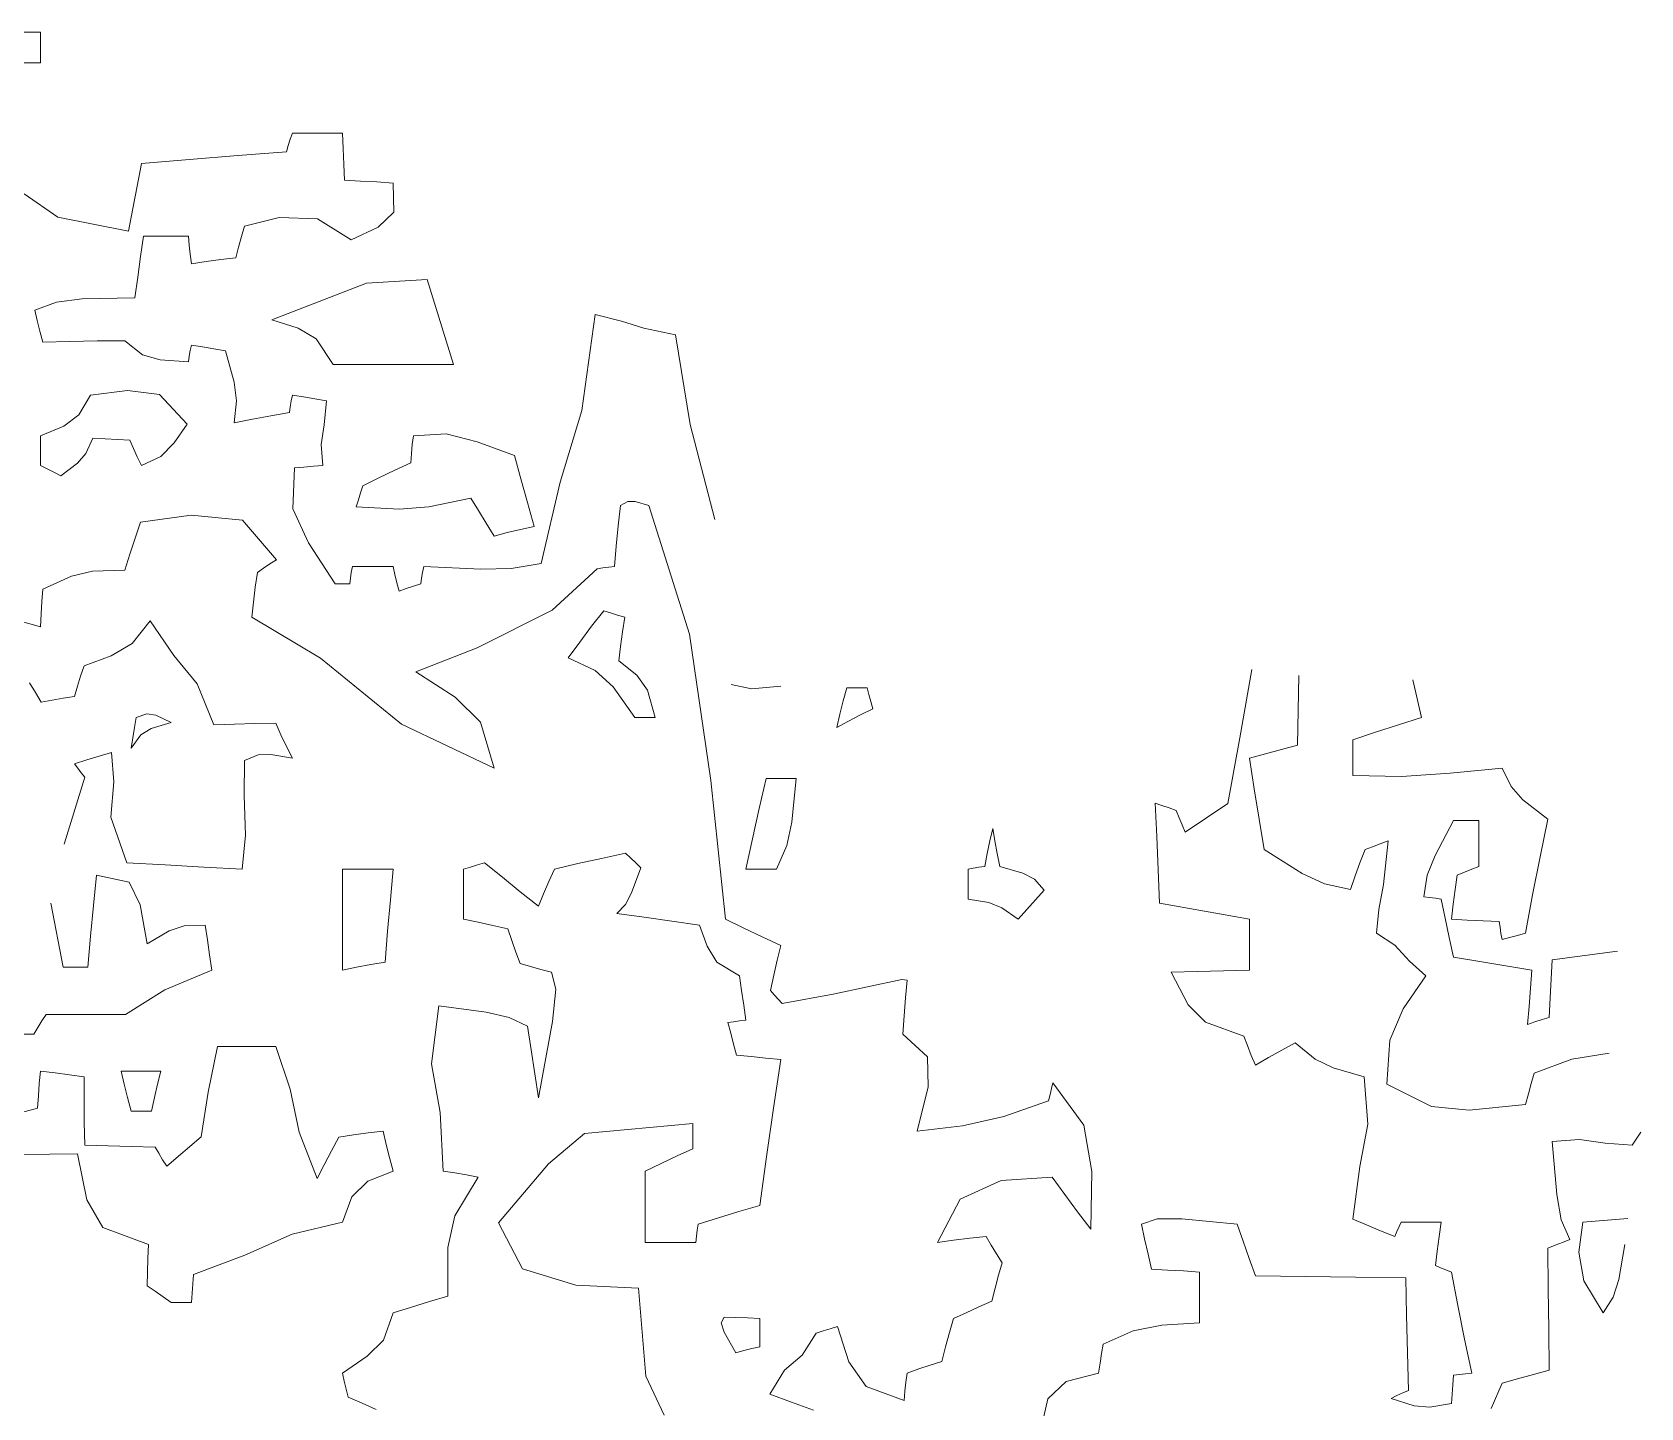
# Model space of a CAD drawing. Header units: millimetres. Extents: x 19901 to 59163, y 13732 to 30178.
# Drawn here: x 29835.7 to 30040.3, y 19785.6 to 19960.6 of the extents above; entities that cross this region are included whole.
import ezdxf

# ---------------------------------------------------------------- set-up
doc = ezdxf.new("R2010")
doc.units = ezdxf.units.MM
doc.layers.add('Verde', color=86, linetype='Continuous', lineweight=5)

msp = doc.modelspace()

# ---------------------------------------------------------------- linework, layer by layer
at = {"layer": 'Verde', "linetype": 'Continuous'}
for p, q in [((29834.53, 19960.57), (29836.72, 19960.57)), ((29836.72, 19960.57), (29836.72, 19959.28)), ((29836.72, 19959.28), (29836.72, 19957.98)), ((29836.72, 19957.98), (29836.72, 19956.69)), ((29836.72, 19956.69), (29834.59, 19956.69)), ((29868.22, 19946.16), (29868.48, 19946.97)), ((29868.48, 19946.97), (29868.75, 19947.74)), ((29868.75, 19947.74), (29870.87, 19947.74)), ((29870.87, 19947.74), (29873, 19947.74)), ((29873, 19947.74), (29875.12, 19947.74)), ((29875.12, 19947.74), (29875.21, 19945.77)), ((29861.83, 19944.87), (29868.01, 19945.34)), ((29868.01, 19945.34), (29868.22, 19946.16)), ((29875.21, 19945.77), (29875.3, 19943.76)), ((29848.99, 19941), (29849.55, 19943.86)), ((29849.55, 19943.86), (29855.67, 19944.38)), ((29855.67, 19944.38), (29861.83, 19944.87)), ((29875.3, 19943.76), (29875.4, 19941.74)), ((29848.44, 19938.13), (29848.99, 19941)), ((29875.4, 19941.74), (29877.43, 19941.64)), ((29877.43, 19941.64), (29879.49, 19941.52)), ((29879.49, 19941.52), (29881.58, 19941.37)), ((29881.58, 19941.37), (29881.67, 19937.67)), ((29834.63, 19940), (29838.93, 19937.04)), ((29838.93, 19937.04), (29847.89, 19935.27)), ((29847.89, 19935.27), (29848.44, 19938.13)), ((29867.08, 19937), (29862.66, 19935.92)), ((29871.93, 19936.84), (29867.08, 19937)), ((29876.23, 19934.17), (29871.93, 19936.84)), ((29881.67, 19937.67), (29879.65, 19935.77)), ((29862.66, 19935.92), (29862.29, 19934.6)), ((29879.65, 19935.77), (29876.23, 19934.17)), ((29849.82, 19934.63), (29849.45, 19932.04)), ((29851.7, 19934.63), (29849.82, 19934.63)), ((29853.61, 19934.63), (29851.7, 19934.63)), ((29855.55, 19934.63), (29853.61, 19934.63)), ((29855.64, 19933.49), (29855.55, 19934.63)), ((29855.76, 19932.32), (29855.64, 19933.49)), ((29861.92, 19933.24), (29861.55, 19931.86)), ((29862.29, 19934.6), (29861.92, 19933.24)), ((29849.45, 19932.04), (29849.09, 19929.43)), ((29855.92, 19931.12), (29855.76, 19932.32)), ((29857.77, 19931.39), (29855.92, 19931.12)), ((29859.64, 19931.65), (29857.77, 19931.39)), ((29861.55, 19931.86), (29859.64, 19931.65)), ((29849.09, 19929.43), (29848.72, 19926.78)), ((29866.16, 19924.01), (29878.18, 19928.64)), ((29878.18, 19928.64), (29885.91, 19929.1)), ((29885.91, 19929.1), (29889.24, 19918.29)), ((29842.03, 19926.66), (29838.73, 19926.25)), ((29848.72, 19926.78), (29842.03, 19926.66)), ((29838.73, 19926.25), (29835.98, 19925.21)), ((29835.98, 19925.21), (29836.28, 19923.89)), ((29905.58, 19912.47), (29907.25, 19924.66)), ((29907.25, 19924.66), (29910.62, 19923.84)), ((29836.28, 19923.89), (29836.63, 19922.53)), ((29836.63, 19922.53), (29836.99, 19921.15)), ((29869.49, 19922.94), (29866.16, 19924.01)), ((29871.77, 19921.58), (29869.49, 19922.94)), ((29910.62, 19923.84), (29913.44, 19922.95)), ((29913.44, 19922.95), (29917.49, 19922.07)), ((29836.99, 19921.15), (29840.44, 19921.24)), ((29840.44, 19921.24), (29843.92, 19921.31)), ((29843.92, 19921.31), (29847.42, 19921.33)), ((29847.42, 19921.33), (29849.67, 19919.53)), ((29855.76, 19920.11), (29855.92, 19920.78)), ((29855.92, 19920.78), (29857.33, 19920.57)), ((29857.33, 19920.57), (29858.78, 19920.31)), ((29873.92, 19918.29), (29871.77, 19921.58)), ((29917.49, 19922.07), (29919.36, 19910.69)), ((29849.67, 19919.53), (29851.94, 19918.92)), ((29851.94, 19918.92), (29855.55, 19918.66)), ((29855.55, 19918.66), (29855.64, 19919.39)), ((29855.64, 19919.39), (29855.76, 19920.11)), ((29858.78, 19920.31), (29860.26, 19920.04)), ((29860.26, 19920.04), (29861.34, 19916.07)), ((29879, 19918.29), (29873.92, 19918.29)), ((29884.1, 19918.29), (29879, 19918.29)), ((29889.24, 19918.29), (29884.1, 19918.29)), ((29841.6, 19911.9), (29843.09, 19914.41)), ((29843.09, 19914.41), (29847.79, 19914.99)), ((29847.79, 19914.99), (29851.83, 19914.5)), ((29851.83, 19914.5), (29855.36, 19910.72)), ((29861.34, 19916.07), (29861.63, 19913.7)), ((29868.59, 19913.67), (29868.75, 19914.41)), ((29868.75, 19914.41), (29870.16, 19914.2)), ((29861.63, 19913.7), (29861.36, 19910.9)), ((29866.01, 19911.8), (29868.38, 19912.19)), ((29868.38, 19912.19), (29868.48, 19912.93)), ((29868.48, 19912.93), (29868.59, 19913.67)), ((29870.16, 19914.2), (29871.61, 19913.94)), ((29871.61, 19913.94), (29873.09, 19913.67)), ((29873.09, 19913.67), (29872.8, 19910.62)), ((29902.82, 19903.33), (29905.58, 19912.47)), ((29836.72, 19909.24), (29839.68, 19910.46)), ((29839.68, 19910.46), (29841.6, 19911.9)), ((29855.36, 19910.72), (29853.73, 19908.33)), ((29861.36, 19910.9), (29863.68, 19911.36)), ((29863.68, 19911.36), (29866.01, 19911.8)), ((29872.8, 19910.62), (29872.42, 19908.14)), ((29919.36, 19910.69), (29922.49, 19898.59)), ((29836.72, 19908.01), (29836.72, 19909.24)), ((29843.36, 19908.96), (29842.47, 19907)), ((29844.93, 19908.87), (29843.36, 19908.96)), ((29846.5, 19908.78), (29844.93, 19908.87)), ((29848.07, 19908.69), (29846.5, 19908.78)), ((29848.54, 19907.64), (29848.07, 19908.69)), ((29853.73, 19908.33), (29852.04, 19906.61)), ((29872.42, 19908.14), (29872.63, 19905.45)), ((29883.89, 19907), (29884.01, 19908.13)), ((29884.01, 19908.13), (29884.17, 19909.24)), ((29884.17, 19909.24), (29888.31, 19909.48)), ((29888.31, 19909.48), (29892.24, 19908.48)), ((29892.24, 19908.48), (29897, 19906.75)), ((29836.72, 19906.74), (29836.72, 19908.01)), ((29836.72, 19905.45), (29836.72, 19906.74)), ((29842.47, 19907), (29841.42, 19905.75)), ((29849.02, 19906.56), (29848.54, 19907.64)), ((29849.55, 19905.45), (29849.02, 19906.56)), ((29852.04, 19906.61), (29849.55, 19905.45)), ((29883.8, 19905.82), (29883.89, 19907)), ((29897, 19906.75), (29897.83, 19903.77)), ((29837.55, 19905.06), (29836.72, 19905.45)), ((29838.4, 19904.62), (29837.55, 19905.06)), ((29839.3, 19904.16), (29838.4, 19904.62)), ((29841.42, 19905.75), (29839.3, 19904.16)), ((29869.03, 19905.18), (29868.79, 19899.95)), ((29870.23, 19905.27), (29869.03, 19905.18)), ((29871.43, 19905.36), (29870.23, 19905.27)), ((29872.63, 19905.45), (29871.43, 19905.36)), ((29879.74, 19903.88), (29881.77, 19904.87)), ((29881.77, 19904.87), (29883.8, 19905.82)), ((29877.15, 19901.11), (29877.43, 19902.01)), ((29877.43, 19902.01), (29877.7, 19902.87)), ((29877.7, 19902.87), (29879.74, 19903.88)), ((29897.83, 19903.77), (29898.66, 19900.74)), ((29900.41, 19892.99), (29902.82, 19903.33)), ((29868.79, 19899.95), (29870.8, 19895.63)), ((29876.87, 19900.19), (29877.15, 19901.11)), ((29882.34, 19899.93), (29876.87, 19900.19)), ((29886.12, 19900.21), (29882.34, 19899.93)), ((29891.46, 19901.3), (29886.12, 19900.21)), ((29892.41, 19899.73), (29891.46, 19901.3)), ((29898.66, 19900.74), (29899.49, 19897.7)), ((29910.48, 19900.38), (29910.2, 19897.79)), ((29911.41, 19900.87), (29910.48, 19900.38)), ((29912.34, 19900.87), (29911.41, 19900.87)), ((29914.08, 19900.38), (29912.34, 19900.87)), ((29919.28, 19884.03), (29914.08, 19900.38)), ((29849.45, 19898.25), (29848.74, 19896.22)), ((29855.86, 19899.16), (29849.45, 19898.25)), ((29862.41, 19898.51), (29855.86, 19899.16)), ((29866.72, 19893.45), (29862.41, 19898.51)), ((29893.4, 19898.13), (29892.41, 19899.73)), ((29894.41, 19896.5), (29893.4, 19898.13)), ((29848.74, 19896.22), (29848.07, 19894.19)), ((29896.08, 19896.93), (29894.41, 19896.5)), ((29897.76, 19897.33), (29896.08, 19896.93)), ((29899.49, 19897.7), (29897.76, 19897.33)), ((29910.2, 19897.79), (29909.95, 19895.21)), ((29848.07, 19894.19), (29847.42, 19892.16)), ((29870.8, 19895.63), (29874.2, 19890.41)), ((29909.95, 19895.21), (29909.74, 19892.62)), ((29843.34, 19892.01), (29840.64, 19891.39)), ((29847.42, 19892.16), (29843.34, 19892.01)), ((29864.04, 19890.01), (29864.32, 19891.88)), ((29864.32, 19891.88), (29865.08, 19892.43)), ((29865.08, 19892.43), (29865.89, 19892.96)), ((29865.89, 19892.96), (29866.72, 19893.45)), ((29876.14, 19891.14), (29876.25, 19891.88)), ((29876.25, 19891.88), (29876.41, 19892.62)), ((29876.41, 19892.62), (29878.1, 19892.62)), ((29878.1, 19892.62), (29879.83, 19892.62)), ((29879.83, 19892.62), (29881.58, 19892.62)), ((29881.58, 19892.62), (29881.79, 19891.6)), ((29885.19, 19891.14), (29885.3, 19891.88)), ((29885.3, 19891.88), (29885.46, 19892.62)), ((29885.46, 19892.62), (29892.72, 19892.27)), ((29892.72, 19892.27), (29896.6, 19892.36)), ((29896.6, 19892.36), (29900.41, 19892.99)), ((29907.52, 19892.34), (29901.79, 19887.08)), ((29908.26, 19892.44), (29907.52, 19892.34)), ((29909, 19892.53), (29908.26, 19892.44)), ((29909.74, 19892.62), (29909, 19892.53)), ((29836.99, 19889.76), (29836.9, 19888.19)), ((29840.64, 19891.39), (29836.99, 19889.76)), ((29863.79, 19888.09), (29864.04, 19890.01)), ((29874.2, 19890.41), (29874.78, 19890.41)), ((29874.78, 19890.41), (29875.4, 19890.41)), ((29875.4, 19890.41), (29876.04, 19890.41)), ((29876.04, 19890.41), (29876.14, 19891.14)), ((29881.79, 19891.6), (29882.05, 19890.56)), ((29882.05, 19890.56), (29882.32, 19889.48)), ((29882.32, 19889.48), (29883.24, 19889.83)), ((29883.24, 19889.83), (29884.17, 19890.13)), ((29884.17, 19890.13), (29885.09, 19890.41)), ((29885.09, 19890.41), (29885.19, 19891.14)), ((29836.9, 19888.19), (29836.81, 19886.59)), ((29863.58, 19886.16), (29863.79, 19888.09)), ((29836.72, 19884.96), (29832.36, 19886.16)), ((29836.81, 19886.59), (29836.72, 19884.96)), ((29848.37, 19882.82), (29850.66, 19885.7)), ((29850.66, 19885.7), (29853.66, 19881.29)), ((29872.33, 19880.96), (29863.58, 19886.16)), ((29901.79, 19887.08), (29892.27, 19882.29)), ((29906.81, 19885.02), (29908.35, 19886.99)), ((29908.35, 19886.99), (29909.21, 19886.71)), ((29909.21, 19886.71), (29910.11, 19886.44)), ((29910.11, 19886.44), (29911.03, 19886.16)), ((29911.03, 19886.16), (29910.76, 19884.31)), ((29905.31, 19883.02), (29906.81, 19885.02)), ((29910.76, 19884.31), (29910.5, 19882.47)), ((29921.98, 19865.4), (29919.28, 19884.03)), ((29845.7, 19881.25), (29848.37, 19882.82)), ((29892.27, 19882.29), (29884.44, 19879.24)), ((29903.83, 19880.99), (29905.31, 19883.02)), ((29910.5, 19882.47), (29910.29, 19880.62)), ((29841.82, 19878.68), (29842.25, 19879.97)), ((29842.25, 19879.97), (29845.7, 19881.25)), ((29853.66, 19881.29), (29856.63, 19877.7)), ((29882.64, 19872.59), (29872.33, 19880.96)), ((29907.26, 19879.38), (29903.83, 19880.99)), ((29910.29, 19880.62), (29912.56, 19878.79)), ((29990.79, 19879.51), (29989.27, 19870.83)), ((29835.33, 19877.85), (29836.07, 19876.62)), ((29841.05, 19876.1), (29841.43, 19877.39)), ((29841.43, 19877.39), (29841.82, 19878.68)), ((29856.63, 19877.7), (29858.78, 19872.5)), ((29884.44, 19879.24), (29889.45, 19876.01)), ((29909.57, 19877.31), (29907.26, 19879.38)), ((29912.56, 19878.79), (29913.94, 19876.91)), ((29924.55, 19877.6), (29927.15, 19877.05)), ((29927.15, 19877.05), (29930.88, 19877.39)), ((29996.61, 19869.91), (29996.79, 19878.78)), ((30011.28, 19878.2), (30012.4, 19873.42)), ((29836.07, 19876.62), (29836.81, 19875.36)), ((29836.81, 19875.36), (29838.2, 19875.63)), ((29838.2, 19875.63), (29839.6, 19875.89)), ((29839.6, 19875.89), (29841.05, 19876.1)), ((29889.45, 19876.01), (29892.67, 19872.83)), ((29912.32, 19873.42), (29909.57, 19877.31)), ((29913.94, 19876.91), (29914.91, 19873.42)), ((29938.38, 19873.85), (29938.82, 19875.54)), ((29938.82, 19875.54), (29939.28, 19877.2)), ((29939.28, 19877.2), (29940.11, 19877.2)), ((29940.11, 19877.2), (29940.97, 19877.2)), ((29940.97, 19877.2), (29941.87, 19877.2)), ((29941.87, 19877.2), (29942.08, 19876.35)), ((29942.08, 19876.35), (29942.33, 19875.45)), ((29942.33, 19875.45), (29942.6, 19874.53)), ((29848.65, 19872.13), (29848.9, 19873.42)), ((29848.9, 19873.42), (29850.23, 19873.89)), ((29850.23, 19873.89), (29851.38, 19873.72)), ((29851.38, 19873.72), (29853.33, 19872.77)), ((29913.16, 19873.42), (29912.32, 19873.42)), ((29914.01, 19873.42), (29913.16, 19873.42)), ((29914.91, 19873.42), (29914.01, 19873.42)), ((29937.99, 19872.13), (29938.38, 19873.85)), ((29941.04, 19873.76), (29939.49, 19872.95)), ((29942.6, 19874.53), (29941.04, 19873.76)), ((30012.4, 19873.42), (30009.45, 19872.49)), ((29848.44, 19870.83), (29848.65, 19872.13)), ((29850.81, 19872.04), (29849.49, 19871.2)), ((29853.33, 19872.77), (29850.81, 19872.04)), ((29858.78, 19872.5), (29861.37, 19872.59)), ((29861.37, 19872.59), (29863.98, 19872.65)), ((29863.98, 19872.65), (29866.63, 19872.68)), ((29866.63, 19872.68), (29867.3, 19871.2)), ((29894.41, 19866.96), (29882.64, 19872.59)), ((29892.67, 19872.83), (29894.41, 19866.96)), ((29939.49, 19872.95), (29937.99, 19872.13)), ((30006.52, 19871.55), (30003.63, 19870.56)), ((30009.45, 19872.49), (30006.52, 19871.55)), ((29849.49, 19871.2), (29848.25, 19869.54)), ((29848.25, 19869.54), (29848.44, 19870.83)), ((29867.3, 19871.2), (29868.01, 19869.73)), ((29868.01, 19869.73), (29868.75, 19868.25)), ((29989.27, 19870.83), (29987.76, 19862.47)), ((29992.55, 19868.8), (29994.58, 19869.36)), ((29994.58, 19869.36), (29996.61, 19869.91)), ((30003.63, 19870.56), (30003.63, 19869.08)), ((29842.62, 19868.04), (29841.05, 19867.51)), ((29841.05, 19867.51), (29841.45, 19866.96)), ((29844.19, 19868.52), (29842.62, 19868.04)), ((29845.76, 19868.99), (29844.19, 19868.52)), ((29846.04, 19865.25), (29845.76, 19868.99)), ((29862.66, 19867.97), (29862.63, 19863.5)), ((29864.42, 19868.66), (29862.66, 19867.97)), ((29866, 19868.73), (29864.42, 19868.66)), ((29868.75, 19868.25), (29866, 19868.73)), ((29990.52, 19868.25), (29992.55, 19868.8)), ((29991.1, 19864.37), (29990.52, 19868.25)), ((30003.63, 19869.08), (30003.63, 19867.58)), ((30003.63, 19867.58), (30003.63, 19866.03)), ((29842.35, 19865.85), (29839.72, 19857.32)), ((29841.45, 19866.96), (29841.89, 19866.4)), ((29841.89, 19866.4), (29842.35, 19865.85)), ((29845.64, 19860.73), (29846.04, 19865.25)), ((29923.86, 19847.76), (29921.98, 19865.4)), ((29928.14, 19861.85), (29929.03, 19865.67)), ((29929.03, 19865.67), (29930.26, 19865.67)), ((29930.26, 19865.67), (29931.53, 19865.67)), ((29931.53, 19865.67), (29932.82, 19865.67)), ((29932.82, 19865.67), (29932.29, 19860.13)), ((30003.63, 19866.03), (30009.83, 19865.9)), ((30009.83, 19865.9), (30016.01, 19866.35)), ((30016.01, 19866.35), (30022.64, 19866.96)), ((30022.64, 19866.96), (30023.78, 19864.63)), ((29862.63, 19863.5), (29862.78, 19858.47)), ((29991.72, 19860.5), (29991.1, 19864.37)), ((30023.78, 19864.63), (30025.29, 19862.95)), ((29927.28, 19858), (29928.14, 19861.85)), ((29978.52, 19862.53), (29978.7, 19858.28)), ((29979.37, 19862.25), (29978.52, 19862.53)), ((29980.27, 19861.95), (29979.37, 19862.25)), ((29981.19, 19861.6), (29980.27, 19861.95)), ((29981.56, 19860.68), (29981.19, 19861.6)), ((29987.76, 19862.47), (29982.3, 19858.83)), ((30025.29, 19862.95), (30028.46, 19860.5)), ((29847.7, 19854.96), (29845.64, 19860.73)), ((29932.29, 19860.13), (29931.65, 19857.14)), ((29957.47, 19857.72), (29957.84, 19859.3)), ((29957.84, 19859.3), (29958.12, 19857.72)), ((29981.93, 19859.76), (29981.56, 19860.68)), ((29982.3, 19858.83), (29981.93, 19859.76)), ((29992.36, 19856.62), (29991.72, 19860.5)), ((30016.46, 19860.31), (30014.1, 19855.89)), ((30017.5, 19860.31), (30016.46, 19860.31)), ((30018.58, 19860.31), (30017.5, 19860.31)), ((30019.69, 19860.31), (30018.58, 19860.31)), ((30019.69, 19858.37), (30019.69, 19860.31)), ((30028.46, 19860.5), (30027.47, 19855.69)), ((29862.78, 19858.47), (29862.38, 19854.13)), ((29926.45, 19854.13), (29927.28, 19858)), ((29931.65, 19857.14), (29930.33, 19854.13)), ((29957.12, 19856.13), (29957.47, 19857.72)), ((29958.12, 19857.72), (29958.42, 19856.13)), ((29978.7, 19858.28), (29978.88, 19854.03)), ((30006.15, 19856.99), (30005.2, 19856.62)), ((30007.14, 19857.36), (30006.15, 19856.99)), ((30008.15, 19857.73), (30007.14, 19857.36)), ((30007.56, 19852.2), (30008.15, 19857.73)), ((30019.69, 19856.43), (30019.69, 19858.37)), ((29852.59, 19854.68), (29847.7, 19854.96)), ((29892.29, 19854.68), (29893.21, 19854.96)), ((29893.21, 19854.96), (29895.46, 19853.11)), ((29905.06, 19854.84), (29908.08, 19855.51)), ((29908.08, 19855.51), (29911.12, 19856.16)), ((29911.12, 19856.16), (29911.77, 19855.58)), ((29911.77, 19855.58), (29912.42, 19854.95)), ((29912.42, 19854.95), (29913.06, 19854.31)), ((29956.82, 19854.49), (29957.12, 19856.13)), ((29958.42, 19856.13), (29958.76, 19854.49)), ((29997.2, 19853.6), (29992.36, 19856.62)), ((30004.55, 19854.95), (30003.93, 19853.27)), ((30005.2, 19856.62), (30004.55, 19854.95)), ((30014.1, 19855.89), (30013.12, 19853.38)), ((30019.69, 19854.49), (30019.69, 19856.43)), ((30027.47, 19855.69), (30026.52, 19850.87)), ((29843.45, 19849.51), (29843.82, 19853.39)), ((29843.82, 19853.39), (29847.98, 19852.47)), ((29857.49, 19854.4), (29852.59, 19854.68)), ((29862.38, 19854.13), (29857.49, 19854.4)), ((29875.12, 19854.13), (29877.25, 19854.13)), ((29875.12, 19849.88), (29875.12, 19854.13)), ((29877.25, 19854.13), (29879.39, 19854.13)), ((29879.39, 19854.13), (29881.58, 19854.13)), ((29881.58, 19854.13), (29881.22, 19850.22)), ((29890.54, 19854.13), (29891.39, 19854.4)), ((29890.54, 19852), (29890.54, 19854.13)), ((29891.39, 19854.4), (29892.29, 19854.68)), ((29895.46, 19853.11), (29897.74, 19851.26)), ((29901.36, 19852.56), (29902.08, 19854.13)), ((29902.08, 19854.13), (29905.06, 19854.84)), ((29913.06, 19854.31), (29911.9, 19851.14)), ((29927.74, 19854.13), (29926.45, 19854.13)), ((29929.03, 19854.13), (29927.74, 19854.13)), ((29930.33, 19854.13), (29929.03, 19854.13)), ((29954.7, 19854.13), (29955.37, 19854.28)), ((29954.7, 19852.9), (29954.7, 19854.13)), ((29954.7, 19851.63), (29954.7, 19852.9)), ((29955.37, 19854.28), (29956.09, 19854.4)), ((29956.09, 19854.4), (29956.82, 19854.49)), ((29958.76, 19854.49), (29961.68, 19853.64)), ((29961.68, 19853.64), (29963.14, 19852.85)), ((29963.14, 19852.85), (29964.39, 19851.45)), ((29978.88, 19854.03), (29979.07, 19849.79)), ((30000.05, 19852.28), (29997.2, 19853.6)), ((30003.93, 19853.27), (30003.35, 19851.54)), ((30013.12, 19853.38), (30012.67, 19850.62)), ((30016.65, 19851.54), (30016.92, 19853.39)), ((30016.92, 19853.39), (30017.84, 19853.76)), ((30017.84, 19853.76), (30018.77, 19854.13)), ((30018.77, 19854.13), (30019.69, 19854.49)), ((29847.98, 19852.47), (29849.39, 19849.6)), ((29890.54, 19849.88), (29890.54, 19852)), ((29897.74, 19851.26), (29900.05, 19849.42)), ((29900.05, 19849.42), (29900.69, 19850.99)), ((29900.69, 19850.99), (29901.36, 19852.56)), ((29911.9, 19851.14), (29911.11, 19849.63)), ((29954.7, 19850.34), (29954.7, 19851.63)), ((29964.39, 19851.45), (29963.28, 19850.24)), ((30003.35, 19851.54), (30000.05, 19852.28)), ((30006.95, 19849), (30007.56, 19852.2)), ((30016.39, 19849.67), (30016.65, 19851.54)), ((30026.52, 19850.87), (30025.6, 19846)), ((29838.02, 19849.82), (29839.58, 19841.66)), ((29843.09, 19845.6), (29843.45, 19849.51)), ((29849.39, 19849.6), (29850.29, 19844.62)), ((29875.12, 19845.6), (29875.12, 19849.88)), ((29881.22, 19850.22), (29880.87, 19846.27)), ((29890.54, 19847.76), (29890.54, 19849.88)), ((29911.11, 19849.63), (29910.02, 19848.49)), ((29957.33, 19849.88), (29954.7, 19850.34)), ((29958.98, 19849.21), (29957.33, 19849.88)), ((29961.07, 19847.76), (29958.98, 19849.21)), ((29962.18, 19849.02), (29961.07, 19847.76)), ((29963.28, 19850.24), (29962.18, 19849.02)), ((29979.07, 19849.79), (29982.86, 19849.14)), ((29982.86, 19849.14), (29986.67, 19848.47)), ((30006.67, 19846), (30006.95, 19849)), ((30012.67, 19850.62), (30013.41, 19850.52)), ((30013.41, 19850.52), (30014.15, 19850.43)), ((30014.15, 19850.43), (30014.89, 19850.34)), ((30014.89, 19850.34), (30015.38, 19847.91)), ((30016.18, 19847.76), (30016.39, 19849.67)), ((29853.08, 19846.31), (29855, 19846.93)), ((29855, 19846.93), (29857.67, 19847.02)), ((29857.67, 19847.02), (29857.95, 19845.14)), ((29892.39, 19847.38), (29890.54, 19847.76)), ((29894.26, 19846.99), (29892.39, 19847.38)), ((29896.17, 19846.56), (29894.26, 19846.99)), ((29910.02, 19848.49), (29913.52, 19848.03)), ((29913.52, 19848.03), (29917.03, 19847.54)), ((29917.03, 19847.54), (29920.54, 19847.02)), ((29920.54, 19847.02), (29921.51, 19844.36)), ((29926.17, 19846.65), (29923.86, 19847.76)), ((29986.67, 19848.47), (29990.52, 19847.76)), ((29990.52, 19847.76), (29990.52, 19845.63)), ((30015.38, 19847.91), (30015.91, 19845.44)), ((30018.21, 19847.66), (30016.18, 19847.76)), ((30020.24, 19847.57), (30018.21, 19847.66)), ((30022.27, 19847.48), (30020.24, 19847.57)), ((30022.37, 19846.74), (30022.27, 19847.48)), ((30022.49, 19845.97), (30022.37, 19846.74)), ((29842.72, 19841.66), (29843.09, 19845.6)), ((29850.29, 19844.62), (29853.08, 19846.31)), ((29857.95, 19845.14), (29858.23, 19843.23)), ((29875.12, 19841.29), (29875.12, 19845.6)), ((29880.87, 19846.27), (29880.57, 19842.31)), ((29896.66, 19845.08), (29896.17, 19846.56)), ((29897.19, 19843.6), (29896.66, 19845.08)), ((29928.51, 19845.54), (29926.17, 19846.65)), ((29930.88, 19844.43), (29928.51, 19845.54)), ((29990.52, 19845.63), (29990.52, 19843.48)), ((30009, 19844.45), (30006.67, 19846)), ((30015.91, 19845.44), (30016.46, 19842.95)), ((30022.64, 19845.17), (30022.49, 19845.97)), ((30023.59, 19845.45), (30022.64, 19845.17)), ((30024.59, 19845.72), (30023.59, 19845.45)), ((30025.6, 19846), (30024.59, 19845.72)), ((29858.23, 19843.23), (29858.5, 19841.29)), ((29897.74, 19842.12), (29897.19, 19843.6)), ((29921.51, 19844.36), (29922.74, 19842.29)), ((29930.42, 19842.56), (29930.88, 19844.43)), ((29990.52, 19843.48), (29990.52, 19841.29)), ((30010.87, 19842.42), (30009, 19844.45)), ((30016.46, 19842.95), (30019.78, 19842.4)), ((30029.01, 19842.59), (30033.17, 19843.14)), ((30033.17, 19843.14), (30037.32, 19843.69)), ((29839.58, 19841.66), (29840.6, 19841.66)), ((29840.6, 19841.66), (29841.64, 19841.66)), ((29841.64, 19841.66), (29842.72, 19841.66)), ((29858.5, 19841.29), (29852.51, 19838.77)), ((29876.9, 19841.66), (29875.12, 19841.29)), ((29878.72, 19842), (29876.9, 19841.66)), ((29880.57, 19842.31), (29878.72, 19842)), ((29899.03, 19841.75), (29897.74, 19842.12)), ((29900.35, 19841.39), (29899.03, 19841.75)), ((29901.71, 19841.02), (29900.35, 19841.39)), ((29902.26, 19838.89), (29901.71, 19841.02)), ((29922.74, 19842.29), (29925.62, 19840.55)), ((29925.62, 19840.55), (29925.89, 19838.7)), ((29929.59, 19838.71), (29929.98, 19840.64)), ((29929.98, 19840.64), (29930.42, 19842.56)), ((29983.87, 19841.11), (29980.55, 19841.02)), ((29980.55, 19841.02), (29982.71, 19836.88)), ((29987.19, 19841.2), (29983.87, 19841.11)), ((29990.52, 19841.29), (29987.19, 19841.2)), ((30010.04, 19836.39), (30012.95, 19840.55)), ((30012.95, 19840.55), (30010.87, 19842.42)), ((30019.78, 19842.4), (30023.1, 19841.85)), ((30023.1, 19841.85), (30026.43, 19841.29)), ((30026.43, 19841.29), (30026.24, 19838.99)), ((30028.86, 19840.18), (30029.01, 19842.59)), ((29852.51, 19838.77), (29847.51, 19835.67)), ((29901.83, 19834.75), (29902.26, 19838.89)), ((29925.89, 19838.7), (29926.17, 19836.83)), ((29930.05, 19838.15), (29929.59, 19838.71)), ((29946.29, 19840.1), (29937.56, 19838.24)), ((29946.94, 19840), (29946.29, 19840.1)), ((29946.76, 19837.76), (29946.94, 19840)), ((30026.24, 19838.99), (30026.06, 19836.68)), ((30028.74, 19837.76), (30028.86, 19840.18)), ((29886.45, 19829.4), (29887.4, 19836.77)), ((29887.4, 19836.77), (29893.42, 19835.94)), ((29926.17, 19836.83), (29926.45, 19834.92)), ((29930.54, 19837.6), (29930.05, 19838.15)), ((29931.06, 19837.05), (29930.54, 19837.6)), ((29937.56, 19838.24), (29931.06, 19837.05)), ((29946.57, 19835.47), (29946.76, 19837.76)), ((29982.71, 19836.88), (29984.9, 19834.69)), ((30026.06, 19836.68), (30025.87, 19834.37)), ((30028.64, 19835.29), (30028.74, 19837.76)), ((29836.9, 19834.83), (29836.37, 19834)), ((29837.45, 19835.66), (29836.9, 19834.83)), ((29847.51, 19835.67), (29837.45, 19835.66)), ((29893.42, 19835.94), (29896.34, 19835.27)), ((29896.34, 19835.27), (29898.66, 19834.18)), ((29900.05, 19825.05), (29901.83, 19834.75)), ((29924.88, 19834.74), (29924.14, 19834.65)), ((29924.14, 19834.65), (29924.51, 19833.26)), ((29925.64, 19834.83), (29924.88, 19834.74)), ((29926.45, 19834.92), (29925.64, 19834.83)), ((29946.39, 19833.17), (29946.57, 19835.47)), ((29984.9, 19834.69), (29989.78, 19832.89)), ((30008.35, 19832.38), (30010.04, 19836.39)), ((30025.87, 19834.37), (30026.8, 19834.71)), ((30026.8, 19834.71), (30027.72, 19835.01)), ((30027.72, 19835.01), (30028.64, 19835.29)), ((29835.88, 19833.17), (29831.27, 19833.17)), ((29836.37, 19834), (29835.88, 19833.17)), ((29898.66, 19834.18), (29899.12, 19831.14)), ((29924.51, 19833.26), (29924.88, 19831.88)), ((29949.53, 19830.27), (29946.39, 19833.17)), ((29989.78, 19832.89), (29990.24, 19831.69)), ((30007.96, 19826.8), (30008.35, 19832.38)), ((29858.02, 19825.76), (29859.24, 19831.6)), ((29859.24, 19831.6), (29861.67, 19831.6)), ((29861.67, 19831.6), (29864.14, 19831.6)), ((29864.14, 19831.6), (29866.63, 19831.6)), ((29866.63, 19831.6), (29868.46, 19826.16)), ((29899.12, 19831.14), (29899.58, 19828.09)), ((29924.88, 19831.88), (29925.25, 19830.49)), ((29925.25, 19830.49), (29927.1, 19830.31)), ((29990.24, 19831.69), (29990.73, 19830.46)), ((29990.73, 19830.46), (29991.26, 19829.2)), ((29992.92, 19830.19), (29994.61, 19831.13)), ((29994.61, 19831.13), (29996.33, 19832.06)), ((29996.33, 19832.06), (29998.87, 19829.99)), ((30036.26, 19830.73), (30031.49, 19829.97)), ((29836.56, 19826.89), (29836.72, 19828.46)), ((29836.72, 19828.46), (29838.56, 19828.25)), ((29846.96, 19828.46), (29848.63, 19828.46)), ((29847.36, 19826.8), (29846.96, 19828.46)), ((29848.63, 19828.46), (29850.31, 19828.46)), ((29850.31, 19828.46), (29852.04, 19828.46)), ((29852.04, 19828.46), (29851.61, 19826.8)), ((29887.54, 19823.21), (29886.45, 19829.4)), ((29927.1, 19830.31), (29928.97, 19830.12)), ((29928.97, 19830.12), (29930.88, 19829.94)), ((29930.88, 19829.94), (29929.96, 19823.75)), ((29949.64, 19826.47), (29949.53, 19830.27)), ((29991.26, 19829.2), (29992.92, 19830.19)), ((29998.87, 19829.99), (30001.15, 19828.87)), ((30001.15, 19828.87), (30005.1, 19827.72)), ((30031.49, 19829.97), (30026.71, 19828.18)), ((29836.44, 19825.32), (29836.56, 19826.89)), ((29838.56, 19828.25), (29840.41, 19828)), ((29840.41, 19828), (29842.25, 19827.72)), ((29842.25, 19827.72), (29842.26, 19824.86)), ((29847.8, 19825.11), (29847.36, 19826.8)), ((29851.61, 19826.8), (29851.21, 19825.11)), ((29899.58, 19828.09), (29900.05, 19825.05)), ((29948.24, 19820.8), (29949.64, 19826.47)), ((29965.31, 19826.24), (29965.13, 19825.48)), ((29965.5, 19826.98), (29965.31, 19826.24)), ((29969.41, 19821.6), (29965.5, 19826.98)), ((30005.1, 19827.72), (30005.56, 19821.7)), ((30013.64, 19823.95), (30007.96, 19826.8)), ((30026.34, 19826.89), (30025.97, 19825.57)), ((30026.71, 19828.18), (30026.34, 19826.89)), ((29836.35, 19823.75), (29836.44, 19825.32)), ((29842.26, 19824.86), (29842.28, 19821.97)), ((29848.25, 19823.38), (29847.8, 19825.11)), ((29851.21, 19825.11), (29850.84, 19823.38)), ((29857.14, 19820.11), (29858.02, 19825.76)), ((29868.46, 19826.16), (29869.62, 19820.67)), ((29964.94, 19824.68), (29959.24, 19822.69)), ((29965.13, 19825.48), (29964.94, 19824.68)), ((30025.6, 19824.21), (30018.44, 19823.49)), ((30025.97, 19825.57), (30025.6, 19824.21)), ((29834.31, 19823.2), (29836.35, 19823.75)), ((29849.09, 19823.38), (29848.25, 19823.38)), ((29849.94, 19823.38), (29849.09, 19823.38)), ((29850.84, 19823.38), (29849.94, 19823.38)), ((29887.95, 19815.72), (29887.54, 19823.21)), ((29929.96, 19823.75), (29929.06, 19817.57)), ((29959.24, 19822.69), (29954, 19821.5)), ((30018.44, 19823.49), (30013.64, 19823.95)), ((29842.28, 19821.97), (29842.35, 19819.04)), ((29852.78, 19816.37), (29857.14, 19820.11)), ((29869.62, 19820.67), (29871.89, 19814.8)), ((29874.66, 19820.06), (29876.51, 19820.33)), ((29876.51, 19820.33), (29878.38, 19820.59)), ((29878.38, 19820.59), (29880.29, 19820.8)), ((29880.29, 19820.8), (29880.69, 19819.13)), ((29905.91, 19820.53), (29901.32, 19816.67)), ((29919.71, 19821.81), (29905.91, 19820.53)), ((29919.71, 19820.77), (29919.71, 19821.81)), ((29919.71, 19819.69), (29919.71, 19820.77)), ((29954, 19821.5), (29948.24, 19820.8)), ((29970.45, 19815.69), (29969.41, 19821.6)), ((30005.56, 19821.7), (30004.52, 19816.33)), ((30039.17, 19819.04), (30040.28, 19820.7)), ((29842.35, 19819.04), (29845.3, 19818.95)), ((29845.3, 19818.95), (29848.28, 19818.86)), ((29848.28, 19818.86), (29851.3, 19818.77)), ((29851.3, 19818.77), (29851.77, 19818)), ((29872.81, 19816.55), (29873.73, 19818.31)), ((29873.73, 19818.31), (29874.66, 19820.06)), ((29880.69, 19819.13), (29881.12, 19817.45)), ((29917.68, 19817.66), (29919.71, 19818.58)), ((29919.71, 19818.58), (29919.71, 19819.69)), ((30029.01, 19819.51), (30032.49, 19819.74)), ((30029.59, 19812.77), (30029.01, 19819.51)), ((30032.49, 19819.74), (30035.76, 19819.31)), ((30035.76, 19819.31), (30039.17, 19819.04)), ((29837.92, 19817.91), (29834.43, 19817.84)), ((29841.42, 19817.94), (29837.92, 19817.91)), ((29842.62, 19812.09), (29841.42, 19817.94)), ((29851.77, 19818), (29852.25, 19817.19)), ((29852.25, 19817.19), (29852.78, 19816.37)), ((29871.89, 19814.8), (29872.81, 19816.55)), ((29881.12, 19817.45), (29881.58, 19815.72)), ((29901.32, 19816.67), (29894.97, 19809.17)), ((29913.62, 19815.72), (29915.65, 19816.71)), ((29915.65, 19816.71), (29917.68, 19817.66)), ((29929.06, 19817.57), (29928.2, 19811.38)), ((30004.52, 19816.33), (30003.63, 19809.63)), ((29878.37, 19814.48), (29876.3, 19812.47)), ((29881.58, 19815.72), (29878.37, 19814.48)), ((29889.43, 19815.51), (29887.95, 19815.72)), ((29889.41, 19810.07), (29892.38, 19814.98)), ((29890.91, 19815.26), (29889.43, 19815.51)), ((29892.38, 19814.98), (29890.91, 19815.26)), ((29913.62, 19812.74), (29913.62, 19815.72)), ((29953.68, 19812.15), (29958.92, 19814.55)), ((29958.92, 19814.55), (29965.41, 19814.98)), ((29965.41, 19814.98), (29967, 19812.77)), ((29970.3, 19808.34), (29970.45, 19815.69)), ((29844.66, 19808.55), (29842.62, 19812.09)), ((29876.3, 19812.47), (29875.12, 19809.26)), ((29913.62, 19809.72), (29913.62, 19812.74)), ((29950.82, 19806.67), (29953.68, 19812.15)), ((29967, 19812.77), (29968.64, 19810.55)), ((30030.16, 19809.54), (30029.59, 19812.77)), ((29888.53, 19806.04), (29889.41, 19810.07)), ((29925.55, 19810.62), (29922.94, 19809.81)), ((29928.2, 19811.38), (29925.55, 19810.62)), ((29968.64, 19810.55), (29970.3, 19808.34)), ((29850.47, 19806.4), (29844.66, 19808.55)), ((29875.12, 19809.26), (29868.72, 19807.72)), ((29894.97, 19809.17), (29898.03, 19803.32)), ((29913.62, 19806.67), (29913.62, 19809.72)), ((29920.26, 19808.24), (29920.17, 19807.48)), ((29920.36, 19808.98), (29920.26, 19808.24)), ((29922.94, 19809.81), (29920.36, 19808.98)), ((29978.75, 19809.66), (29976.76, 19808.98)), ((29976.76, 19808.98), (29977.16, 19807.11)), ((29981.91, 19809.66), (29978.75, 19809.66)), ((29988.95, 19808.98), (29981.91, 19809.66)), ((29989.69, 19806.83), (29988.95, 19808.98)), ((30003.63, 19809.63), (30005.38, 19808.89)), ((30005.38, 19808.89), (30007.16, 19808.15)), ((30007.16, 19808.15), (30008.98, 19807.41)), ((30008.98, 19807.41), (30009.26, 19808.06)), ((30009.26, 19808.06), (30009.53, 19808.68)), ((30009.53, 19808.68), (30009.81, 19809.26)), ((30009.81, 19809.26), (30011.48, 19809.26)), ((30011.48, 19809.26), (30013.16, 19809.26)), ((30013.16, 19809.26), (30014.89, 19809.26)), ((30014.89, 19809.26), (30014.62, 19807.41)), ((30031.23, 19807.04), (30030.16, 19809.54)), ((30032.39, 19805.45), (30032.89, 19809.26)), ((30032.89, 19809.26), (30038.63, 19809.73)), ((29850.38, 19804.64), (29850.47, 19806.4)), ((29868.72, 19807.72), (29862.72, 19805.07)), ((29888.51, 19799.84), (29888.53, 19806.04)), ((29915.74, 19806.67), (29913.62, 19806.67)), ((29917.89, 19806.67), (29915.74, 19806.67)), ((29920.08, 19806.67), (29917.89, 19806.67)), ((29920.17, 19807.48), (29920.08, 19806.67)), ((29952.85, 19806.95), (29950.82, 19806.67)), ((29954.91, 19807.2), (29952.85, 19806.95)), ((29957.01, 19807.41), (29954.91, 19807.2)), ((29957.65, 19806.3), (29957.01, 19807.41)), ((29958.33, 19805.2), (29957.65, 19806.3)), ((29977.16, 19807.11), (29977.6, 19805.19)), ((29990.45, 19804.64), (29989.69, 19806.83)), ((30014.62, 19807.41), (30014.36, 19805.57)), ((30028.46, 19805.94), (30029.38, 19806.3)), ((30028.49, 19800.77), (30028.46, 19805.94)), ((30029.38, 19806.3), (30030.31, 19806.67)), ((30030.31, 19806.67), (30031.23, 19807.04)), ((30038.25, 19806.4), (30037.47, 19801.95)), ((29850.31, 19802.89), (29850.38, 19804.64)), ((29862.72, 19805.07), (29856.19, 19802.61)), ((29959.04, 19804.09), (29958.33, 19805.2)), ((29958.58, 19802.49), (29959.04, 19804.09)), ((29977.6, 19805.19), (29978.05, 19803.26)), ((29991.26, 19802.43), (29990.45, 19804.64)), ((30014.36, 19805.57), (30014.15, 19803.72)), ((30014.15, 19803.72), (30014.8, 19803.44)), ((30033.02, 19801.78), (30032.39, 19805.45)), ((29850.29, 19801.13), (29850.31, 19802.89)), ((29856.19, 19802.61), (29856.1, 19801.41)), ((29898.03, 19803.32), (29904.8, 19801.23)), ((29958.14, 19800.85), (29958.58, 19802.49)), ((29978.05, 19803.26), (29980.08, 19803.16)), ((29980.08, 19803.16), (29982.12, 19803.05)), ((29982.12, 19803.05), (29984.15, 19802.89)), ((29984.15, 19802.89), (29984.15, 19800.76)), ((29997.63, 19802.34), (29991.26, 19802.43)), ((30004, 19802.24), (29997.63, 19802.34)), ((30010.37, 19802.15), (30004, 19802.24)), ((30010.46, 19797.41), (30010.37, 19802.15)), ((30014.8, 19803.44), (30015.47, 19803.17)), ((30015.47, 19803.17), (30016.18, 19802.89)), ((30016.18, 19802.89), (30017.02, 19798.64)), ((30035.48, 19797.72), (30033.02, 19801.78)), ((30037.47, 19801.95), (30036.75, 19799.7)), ((29851.3, 19800.46), (29850.29, 19801.13)), ((29852.32, 19799.75), (29851.3, 19800.46)), ((29853.33, 19799.01), (29852.32, 19799.75)), ((29856.01, 19800.21), (29855.92, 19799.01)), ((29856.1, 19801.41), (29856.01, 19800.21)), ((29886.2, 19799.17), (29888.51, 19799.84)), ((29904.8, 19801.23), (29912.79, 19800.86)), ((29912.79, 19800.86), (29913.72, 19789.68)), ((29957.74, 19799.2), (29958.14, 19800.85)), ((29984.15, 19800.76), (29984.15, 19798.61)), ((30028.56, 19795.6), (30028.49, 19800.77)), ((30036.75, 19799.7), (30035.48, 19797.72)), ((29854.17, 19799.01), (29853.33, 19799.01)), ((29855.02, 19799.01), (29854.17, 19799.01)), ((29855.92, 19799.01), (29855.02, 19799.01)), ((29880.34, 19794.23), (29881.58, 19797.72)), ((29881.58, 19797.72), (29883.89, 19798.45)), ((29883.89, 19798.45), (29886.2, 19799.17)), ((29952.85, 19796.98), (29954.45, 19797.72)), ((29954.45, 19797.72), (29956.09, 19798.46)), ((29956.09, 19798.46), (29957.74, 19799.2)), ((29984.15, 19798.61), (29984.15, 19796.43)), ((30017.02, 19798.64), (30017.87, 19794.37)), ((29923.3, 19796.44), (29923.68, 19797.17)), ((29923.69, 19795.27), (29923.3, 19796.44)), ((29923.68, 19797.17), (29925.16, 19797.14)), ((29925.16, 19797.14), (29926.66, 19797.07)), ((29926.66, 19797.07), (29928.2, 19796.98)), ((29928.2, 19796.98), (29928.2, 19795.78)), ((29928.2, 19795.78), (29928.2, 19794.58)), ((29936.26, 19795.41), (29937.16, 19795.69)), ((29937.16, 19795.69), (29938.08, 19795.97)), ((29938.08, 19795.97), (29939.52, 19791.47)), ((29952.32, 19795.2), (29952.85, 19796.98)), ((29979.34, 19796.16), (29975.69, 19795.43)), ((29984.15, 19796.43), (29979.34, 19796.16)), ((30010.58, 19792.64), (30010.46, 19797.41)), ((30028.64, 19790.43), (30028.56, 19795.6)), ((29878.27, 19792.19), (29880.34, 19794.23)), ((29925.16, 19792.64), (29923.69, 19795.27)), ((29928.2, 19794.58), (29928.2, 19793.38)), ((29933.6, 19792.34), (29935.4, 19795.13)), ((29935.4, 19795.13), (29936.26, 19795.41)), ((29951.84, 19793.38), (29952.32, 19795.2)), ((29971.87, 19793.75), (29971.68, 19792.55)), ((29975.69, 19795.43), (29971.87, 19793.75)), ((30017.87, 19794.37), (30018.77, 19790.06)), ((29875.12, 19790.06), (29878.27, 19792.19)), ((29926.17, 19792.92), (29925.16, 19792.64)), ((29927.19, 19793.17), (29926.17, 19792.92)), ((29928.2, 19793.38), (29927.19, 19793.17)), ((29931.35, 19790.42), (29933.6, 19792.34)), ((29939.52, 19791.47), (29941.75, 19788.33)), ((29949.9, 19791.07), (29951.37, 19791.53)), ((29951.37, 19791.53), (29951.84, 19793.38)), ((29971.68, 19792.55), (29971.5, 19791.32)), ((30010.73, 19787.84), (30010.58, 19792.64)), ((29875.33, 19789.04), (29875.12, 19790.06)), ((29913.72, 19789.68), (29916.04, 19784.71)), ((29929.49, 19787.38), (29931.35, 19790.42)), ((29946.79, 19788.92), (29946.94, 19790.06)), ((29946.94, 19790.06), (29948.42, 19790.58)), ((29948.42, 19790.58), (29949.9, 19791.07)), ((29971.31, 19790.06), (29967.18, 19788.98)), ((29971.5, 19791.32), (29971.31, 19790.06)), ((30016.46, 19789.78), (30016.37, 19788.58)), ((30017.2, 19789.87), (30016.46, 19789.78)), ((30017.96, 19789.96), (30017.2, 19789.87)), ((30018.77, 19790.06), (30017.96, 19789.96)), ((30024.61, 19789.32), (30026.62, 19789.87)), ((30026.62, 19789.87), (30028.64, 19790.43)), ((29875.58, 19788.03), (29875.33, 19789.04)), ((29875.86, 19787.01), (29875.58, 19788.03)), ((29932.26, 19786.36), (29929.49, 19787.38)), ((29941.75, 19788.33), (29946.57, 19786.55)), ((29946.57, 19786.55), (29946.67, 19787.75)), ((29946.67, 19787.75), (29946.79, 19788.92)), ((29967.18, 19788.98), (29964.86, 19786.76)), ((30009.26, 19787.19), (30010, 19787.54)), ((30010, 19787.54), (30010.73, 19787.84)), ((30016.27, 19787.38), (30016.18, 19786.18)), ((30016.37, 19788.58), (30016.27, 19787.38)), ((30021.24, 19785.56), (30022.64, 19788.76)), ((30022.64, 19788.76), (30024.61, 19789.32)), ((29877.62, 19786.24), (29875.86, 19787.01)), ((29879.39, 19785.44), (29877.62, 19786.24)), ((29935.03, 19785.35), (29932.26, 19786.36)), ((29964.86, 19786.76), (29963.93, 19782.67)), ((30008.52, 19786.83), (30009.26, 19787.19)), ((30011.45, 19785.88), (30008.52, 19786.83)), ((30013.44, 19785.71), (30011.45, 19785.88)), ((30016.18, 19786.18), (30013.44, 19785.71))]:
    msp.add_line(p, q, dxfattribs=at)

doc.saveas('drawing.dxf')
